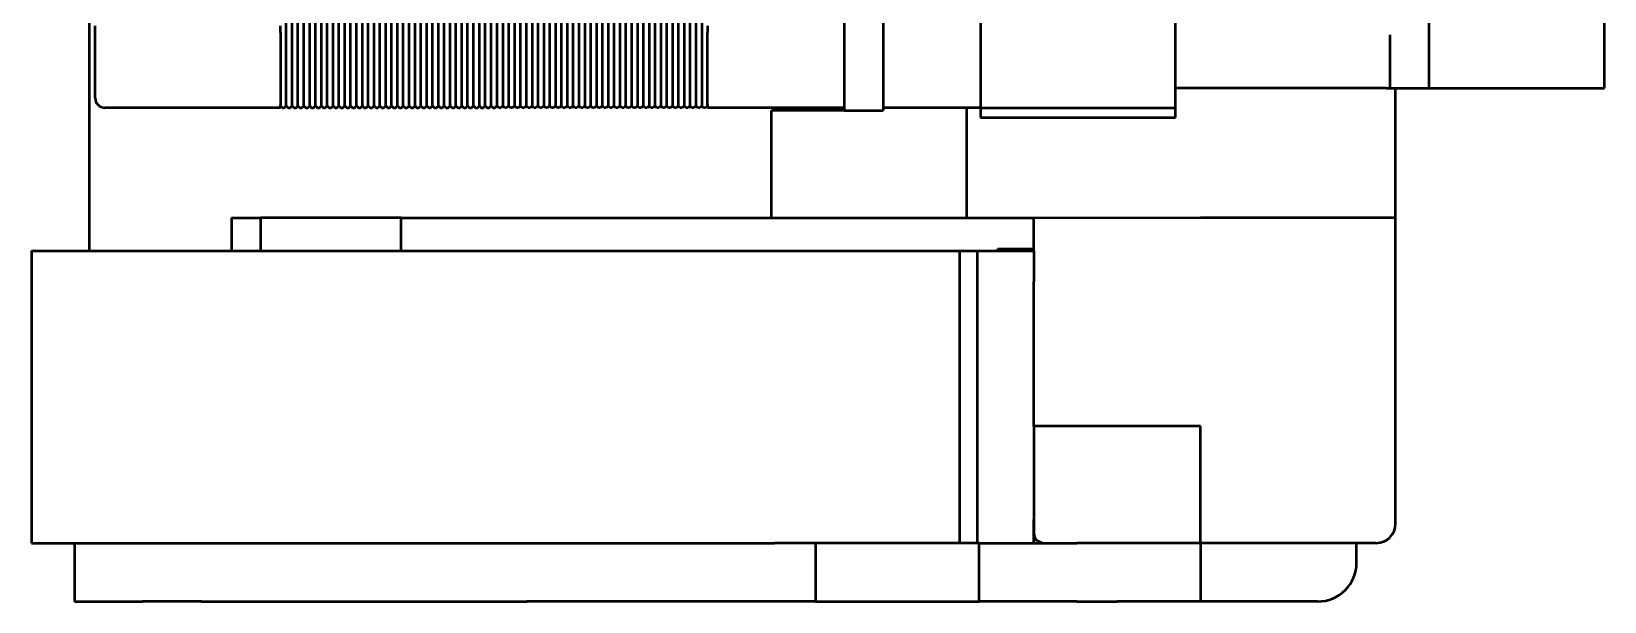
# Model space of a CAD drawing. Header units: millimetres. Extents: x -1615 to 4166, y 5 to 3174.
# Drawn here: x 1531.2 to 1584.9, y 2045.5 to 2065 of the extents above; entities that cross this region are included whole.
import ezdxf

# ---------------------------------------------------------------- set-up
doc = ezdxf.new("R2010")
doc.units = ezdxf.units.MM
doc.header["$LTSCALE"] = 0.25
doc.layers.add('Net dam', color=7, linetype='Continuous', lineweight=50)

msp = doc.modelspace()

# ---------------------------------------------------------------- linework, layer by layer
at = {"layer": 'Net dam'}
for p, q in [((1533.139, 2091.204), (1533.139, 2057.539)), ((1558.95, 2091.204), (1558.95, 2062.337)), ((1560.283, 2091.204), (1560.283, 2062.337)), ((1570.283, 2063.995), (1570.283, 2067.992)), ((1539.883, 2062.504), (1539.883, 2067.179)), ((1540.083, 2062.504), (1540.083, 2067.179)), ((1540.283, 2062.504), (1540.283, 2067.179)), ((1540.483, 2062.504), (1540.483, 2067.179)), ((1540.683, 2062.504), (1540.683, 2067.179)), ((1540.883, 2062.504), (1540.883, 2067.179)), ((1541.083, 2062.504), (1541.083, 2067.179)), ((1541.283, 2062.504), (1541.283, 2067.179)), ((1541.483, 2062.504), (1541.483, 2067.179)), ((1541.683, 2062.504), (1541.683, 2067.179)), ((1541.883, 2062.504), (1541.883, 2067.179)), ((1542.083, 2062.504), (1542.083, 2067.179)), ((1542.283, 2062.504), (1542.283, 2067.179)), ((1542.483, 2062.504), (1542.483, 2067.179)), ((1542.683, 2062.504), (1542.683, 2067.179)), ((1542.883, 2062.504), (1542.883, 2067.179)), ((1543.083, 2062.504), (1543.083, 2067.179)), ((1543.283, 2062.504), (1543.283, 2067.179)), ((1543.483, 2062.504), (1543.483, 2067.179)), ((1543.683, 2062.504), (1543.683, 2067.179)), ((1543.883, 2062.504), (1543.883, 2067.179)), ((1544.083, 2062.504), (1544.083, 2067.179)), ((1544.283, 2062.504), (1544.283, 2067.179)), ((1544.483, 2062.504), (1544.483, 2067.179)), ((1544.683, 2062.504), (1544.683, 2067.179)), ((1544.883, 2062.504), (1544.883, 2067.179)), ((1545.083, 2062.504), (1545.083, 2067.179)), ((1545.283, 2062.504), (1545.283, 2067.179)), ((1545.483, 2062.504), (1545.483, 2067.179)), ((1545.683, 2062.504), (1545.683, 2067.179)), ((1545.883, 2062.504), (1545.883, 2067.179)), ((1546.083, 2062.504), (1546.083, 2067.179)), ((1546.283, 2062.504), (1546.283, 2067.179)), ((1546.483, 2062.504), (1546.483, 2067.179)), ((1546.683, 2062.504), (1546.683, 2067.179)), ((1546.883, 2062.504), (1546.883, 2067.179)), ((1547.083, 2067.179), (1547.083, 2062.504)), ((1547.283, 2067.179), (1547.283, 2062.504)), ((1547.483, 2067.179), (1547.483, 2062.504)), ((1547.683, 2067.179), (1547.683, 2062.504)), ((1547.883, 2067.179), (1547.883, 2062.504)), ((1548.083, 2067.179), (1548.083, 2062.504)), ((1548.283, 2067.179), (1548.283, 2062.504)), ((1548.483, 2067.179), (1548.483, 2062.504)), ((1548.683, 2067.179), (1548.683, 2062.504)), ((1548.883, 2067.179), (1548.883, 2062.504)), ((1549.083, 2067.179), (1549.083, 2062.504)), ((1549.283, 2067.179), (1549.283, 2062.504)), ((1549.483, 2067.179), (1549.483, 2062.504)), ((1549.683, 2067.179), (1549.683, 2062.504)), ((1549.883, 2067.179), (1549.883, 2062.504)), ((1550.083, 2067.179), (1550.083, 2062.504)), ((1550.283, 2067.179), (1550.283, 2062.504)), ((1550.483, 2067.179), (1550.483, 2062.504)), ((1550.683, 2067.179), (1550.683, 2062.504)), ((1550.883, 2067.179), (1550.883, 2062.504)), ((1551.083, 2067.179), (1551.083, 2062.504)), ((1551.283, 2067.179), (1551.283, 2062.504)), ((1551.483, 2067.179), (1551.483, 2062.504)), ((1551.683, 2067.179), (1551.683, 2062.504)), ((1551.883, 2067.179), (1551.883, 2062.504)), ((1552.083, 2067.179), (1552.083, 2062.504)), ((1552.283, 2067.179), (1552.283, 2062.504)), ((1552.483, 2067.179), (1552.483, 2062.504)), ((1552.683, 2067.179), (1552.683, 2062.504)), ((1552.883, 2067.179), (1552.883, 2062.504)), ((1553.083, 2067.179), (1553.083, 2062.504)), ((1553.283, 2067.179), (1553.283, 2062.504)), ((1553.483, 2067.179), (1553.483, 2062.504)), ((1553.683, 2067.179), (1553.683, 2062.504)), ((1553.883, 2067.179), (1553.883, 2062.504)), ((1554.083, 2067.179), (1554.083, 2062.504)), ((1563.616, 2067.298), (1563.616, 2064.621)), ((1584.945, 2063.104), (1584.945, 2066.952)), ((1578.945, 2063.104), (1578.945, 2065.77)), ((1533.35, 2062.77), (1533.35, 2065.242)), ((1539.683, 2065.006), (1539.683, 2065.242)), ((1539.683, 2065.006), (1539.683, 2062.535)), ((1554.283, 2065.242), (1554.283, 2065.006)), ((1554.283, 2062.535), (1554.283, 2065.006)), ((1577.616, 2063.104), (1577.616, 2064.936)), ((1563.616, 2064.621), (1563.616, 2062.437)), ((1570.283, 2063.104), (1570.283, 2063.995)), ((1570.283, 2062.437), (1570.283, 2063.121)), ((1577.483, 2063.104), (1570.283, 2063.104)), ((1577.483, 2063.104), (1577.616, 2063.104)), ((1577.616, 2063.104), (1578.945, 2063.104)), ((1577.804, 2058.675), (1577.804, 2063.104)), ((1578.945, 2063.104), (1584.945, 2063.104)), ((1539.683, 2062.437), (1533.683, 2062.437)), ((1539.683, 2062.437), (1539.683, 2062.535)), ((1539.683, 2062.504), (1539.75, 2062.437)), ((1539.75, 2062.437), (1539.816, 2062.437)), ((1539.816, 2062.437), (1539.883, 2062.504)), ((1539.883, 2062.504), (1539.95, 2062.437)), ((1539.95, 2062.437), (1540.016, 2062.437)), ((1540.016, 2062.437), (1540.083, 2062.504)), ((1540.083, 2062.504), (1540.15, 2062.437)), ((1540.15, 2062.437), (1540.216, 2062.437)), ((1540.216, 2062.437), (1540.283, 2062.504)), ((1540.283, 2062.504), (1540.35, 2062.437)), ((1540.35, 2062.437), (1540.416, 2062.437)), ((1540.416, 2062.437), (1540.483, 2062.504)), ((1540.483, 2062.504), (1540.55, 2062.437)), ((1540.55, 2062.437), (1540.616, 2062.437)), ((1540.616, 2062.437), (1540.683, 2062.504)), ((1540.683, 2062.504), (1540.75, 2062.437)), ((1540.75, 2062.437), (1540.816, 2062.437)), ((1540.816, 2062.437), (1540.883, 2062.504)), ((1540.883, 2062.504), (1540.95, 2062.437)), ((1540.95, 2062.437), (1541.016, 2062.437)), ((1541.016, 2062.437), (1541.083, 2062.504)), ((1541.083, 2062.504), (1541.15, 2062.437)), ((1541.15, 2062.437), (1541.216, 2062.437)), ((1541.216, 2062.437), (1541.283, 2062.504)), ((1541.283, 2062.504), (1541.35, 2062.437)), ((1541.35, 2062.437), (1541.416, 2062.437)), ((1541.416, 2062.437), (1541.483, 2062.504)), ((1541.483, 2062.504), (1541.55, 2062.437)), ((1541.55, 2062.437), (1541.616, 2062.437)), ((1541.616, 2062.437), (1541.683, 2062.504)), ((1541.683, 2062.504), (1541.75, 2062.437)), ((1541.75, 2062.437), (1541.816, 2062.437)), ((1541.816, 2062.437), (1541.883, 2062.504)), ((1541.883, 2062.504), (1541.95, 2062.437)), ((1541.95, 2062.437), (1542.016, 2062.437)), ((1542.016, 2062.437), (1542.083, 2062.504)), ((1542.083, 2062.504), (1542.15, 2062.437)), ((1542.15, 2062.437), (1542.216, 2062.437)), ((1542.216, 2062.437), (1542.283, 2062.504)), ((1542.283, 2062.504), (1542.35, 2062.437)), ((1542.35, 2062.437), (1542.416, 2062.437)), ((1542.416, 2062.437), (1542.483, 2062.504)), ((1542.483, 2062.504), (1542.55, 2062.437)), ((1542.55, 2062.437), (1542.616, 2062.437)), ((1542.616, 2062.437), (1542.683, 2062.504)), ((1542.683, 2062.504), (1542.75, 2062.437)), ((1542.75, 2062.437), (1542.816, 2062.437)), ((1542.816, 2062.437), (1542.883, 2062.504)), ((1542.883, 2062.504), (1542.95, 2062.437)), ((1542.95, 2062.437), (1543.016, 2062.437)), ((1543.016, 2062.437), (1543.083, 2062.504)), ((1543.083, 2062.504), (1543.15, 2062.437)), ((1543.15, 2062.437), (1543.216, 2062.437)), ((1543.216, 2062.437), (1543.283, 2062.504)), ((1543.283, 2062.504), (1543.35, 2062.437)), ((1543.35, 2062.437), (1543.416, 2062.437)), ((1543.416, 2062.437), (1543.483, 2062.504)), ((1543.483, 2062.504), (1543.55, 2062.437)), ((1543.55, 2062.437), (1543.616, 2062.437)), ((1543.616, 2062.437), (1543.683, 2062.504)), ((1543.683, 2062.504), (1543.75, 2062.437)), ((1543.75, 2062.437), (1543.816, 2062.437)), ((1543.816, 2062.437), (1543.883, 2062.504)), ((1543.883, 2062.504), (1543.95, 2062.437)), ((1543.95, 2062.437), (1544.016, 2062.437)), ((1544.016, 2062.437), (1544.083, 2062.504)), ((1544.083, 2062.504), (1544.15, 2062.437)), ((1544.15, 2062.437), (1544.216, 2062.437)), ((1544.216, 2062.437), (1544.283, 2062.504)), ((1544.283, 2062.504), (1544.35, 2062.437)), ((1544.35, 2062.437), (1544.416, 2062.437)), ((1544.416, 2062.437), (1544.483, 2062.504)), ((1544.483, 2062.504), (1544.55, 2062.437)), ((1544.55, 2062.437), (1544.616, 2062.437)), ((1544.616, 2062.437), (1544.683, 2062.504)), ((1544.683, 2062.504), (1544.75, 2062.437)), ((1544.75, 2062.437), (1544.816, 2062.437)), ((1544.816, 2062.437), (1544.883, 2062.504)), ((1544.883, 2062.504), (1544.95, 2062.437)), ((1544.95, 2062.437), (1545.016, 2062.437)), ((1545.016, 2062.437), (1545.083, 2062.504)), ((1545.083, 2062.504), (1545.15, 2062.437)), ((1545.15, 2062.437), (1545.216, 2062.437)), ((1545.216, 2062.437), (1545.283, 2062.504)), ((1545.283, 2062.504), (1545.35, 2062.437)), ((1545.35, 2062.437), (1545.416, 2062.437)), ((1545.416, 2062.437), (1545.483, 2062.504)), ((1545.483, 2062.504), (1545.55, 2062.437)), ((1545.55, 2062.437), (1545.616, 2062.437)), ((1545.616, 2062.437), (1545.683, 2062.504)), ((1545.683, 2062.504), (1545.75, 2062.437)), ((1545.75, 2062.437), (1545.816, 2062.437)), ((1545.816, 2062.437), (1545.883, 2062.504)), ((1545.883, 2062.504), (1545.95, 2062.437)), ((1545.95, 2062.437), (1546.016, 2062.437)), ((1546.016, 2062.437), (1546.083, 2062.504)), ((1546.083, 2062.504), (1546.15, 2062.437)), ((1546.15, 2062.437), (1546.216, 2062.437)), ((1546.216, 2062.437), (1546.283, 2062.504)), ((1546.283, 2062.504), (1546.35, 2062.437)), ((1546.35, 2062.437), (1546.416, 2062.437)), ((1546.416, 2062.437), (1546.483, 2062.504)), ((1546.483, 2062.504), (1546.55, 2062.437)), ((1546.55, 2062.437), (1546.616, 2062.437)), ((1546.616, 2062.437), (1546.683, 2062.504)), ((1546.683, 2062.504), (1546.75, 2062.437)), ((1546.75, 2062.437), (1546.816, 2062.437)), ((1546.816, 2062.437), (1546.883, 2062.504)), ((1546.883, 2062.504), (1546.95, 2062.437)), ((1546.95, 2062.437), (1547.016, 2062.437)), ((1547.016, 2062.437), (1547.083, 2062.504)), ((1547.15, 2062.437), (1547.083, 2062.504)), ((1547.216, 2062.437), (1547.15, 2062.437)), ((1547.283, 2062.504), (1547.216, 2062.437)), ((1547.35, 2062.437), (1547.283, 2062.504)), ((1547.416, 2062.437), (1547.35, 2062.437)), ((1547.483, 2062.504), (1547.416, 2062.437)), ((1547.55, 2062.437), (1547.483, 2062.504)), ((1547.616, 2062.437), (1547.55, 2062.437)), ((1547.683, 2062.504), (1547.616, 2062.437)), ((1547.75, 2062.437), (1547.683, 2062.504)), ((1547.816, 2062.437), (1547.75, 2062.437)), ((1547.883, 2062.504), (1547.816, 2062.437)), ((1547.95, 2062.437), (1547.883, 2062.504)), ((1548.016, 2062.437), (1547.95, 2062.437)), ((1548.083, 2062.504), (1548.016, 2062.437)), ((1548.15, 2062.437), (1548.083, 2062.504)), ((1548.216, 2062.437), (1548.15, 2062.437)), ((1548.283, 2062.504), (1548.216, 2062.437)), ((1548.35, 2062.437), (1548.283, 2062.504)), ((1548.416, 2062.437), (1548.35, 2062.437)), ((1548.483, 2062.504), (1548.416, 2062.437)), ((1548.55, 2062.437), (1548.483, 2062.504)), ((1548.616, 2062.437), (1548.55, 2062.437)), ((1548.683, 2062.504), (1548.616, 2062.437)), ((1548.75, 2062.437), (1548.683, 2062.504)), ((1548.816, 2062.437), (1548.75, 2062.437)), ((1548.883, 2062.504), (1548.816, 2062.437)), ((1548.95, 2062.437), (1548.883, 2062.504)), ((1549.016, 2062.437), (1548.95, 2062.437)), ((1549.083, 2062.504), (1549.016, 2062.437)), ((1549.15, 2062.437), (1549.083, 2062.504)), ((1549.216, 2062.437), (1549.15, 2062.437)), ((1549.283, 2062.504), (1549.216, 2062.437)), ((1549.35, 2062.437), (1549.283, 2062.504)), ((1549.416, 2062.437), (1549.35, 2062.437)), ((1549.483, 2062.504), (1549.416, 2062.437)), ((1549.55, 2062.437), (1549.483, 2062.504)), ((1549.616, 2062.437), (1549.55, 2062.437)), ((1549.683, 2062.504), (1549.616, 2062.437)), ((1549.75, 2062.437), (1549.683, 2062.504)), ((1549.816, 2062.437), (1549.75, 2062.437)), ((1549.883, 2062.504), (1549.816, 2062.437)), ((1549.95, 2062.437), (1549.883, 2062.504)), ((1550.016, 2062.437), (1549.95, 2062.437)), ((1550.083, 2062.504), (1550.016, 2062.437)), ((1550.15, 2062.437), (1550.083, 2062.504)), ((1550.216, 2062.437), (1550.15, 2062.437)), ((1550.283, 2062.504), (1550.216, 2062.437)), ((1550.35, 2062.437), (1550.283, 2062.504)), ((1550.416, 2062.437), (1550.35, 2062.437)), ((1550.483, 2062.504), (1550.416, 2062.437)), ((1550.55, 2062.437), (1550.483, 2062.504)), ((1550.616, 2062.437), (1550.55, 2062.437)), ((1550.683, 2062.504), (1550.616, 2062.437)), ((1550.75, 2062.437), (1550.683, 2062.504)), ((1550.816, 2062.437), (1550.75, 2062.437)), ((1550.883, 2062.504), (1550.816, 2062.437)), ((1550.95, 2062.437), (1550.883, 2062.504)), ((1551.016, 2062.437), (1550.95, 2062.437)), ((1551.083, 2062.504), (1551.016, 2062.437)), ((1551.15, 2062.437), (1551.083, 2062.504)), ((1551.216, 2062.437), (1551.15, 2062.437)), ((1551.283, 2062.504), (1551.216, 2062.437)), ((1551.35, 2062.437), (1551.283, 2062.504)), ((1551.416, 2062.437), (1551.35, 2062.437)), ((1551.483, 2062.504), (1551.416, 2062.437)), ((1551.55, 2062.437), (1551.483, 2062.504)), ((1551.616, 2062.437), (1551.55, 2062.437)), ((1551.683, 2062.504), (1551.616, 2062.437)), ((1551.75, 2062.437), (1551.683, 2062.504)), ((1551.816, 2062.437), (1551.75, 2062.437)), ((1551.883, 2062.504), (1551.816, 2062.437)), ((1551.95, 2062.437), (1551.883, 2062.504)), ((1552.016, 2062.437), (1551.95, 2062.437)), ((1552.083, 2062.504), (1552.016, 2062.437)), ((1552.15, 2062.437), (1552.083, 2062.504)), ((1552.216, 2062.437), (1552.15, 2062.437)), ((1552.283, 2062.504), (1552.216, 2062.437)), ((1552.35, 2062.437), (1552.283, 2062.504)), ((1552.416, 2062.437), (1552.35, 2062.437)), ((1552.483, 2062.504), (1552.416, 2062.437)), ((1552.55, 2062.437), (1552.483, 2062.504)), ((1552.616, 2062.437), (1552.55, 2062.437)), ((1552.683, 2062.504), (1552.616, 2062.437)), ((1552.75, 2062.437), (1552.683, 2062.504)), ((1552.816, 2062.437), (1552.75, 2062.437)), ((1552.883, 2062.504), (1552.816, 2062.437)), ((1552.95, 2062.437), (1552.883, 2062.504)), ((1553.016, 2062.437), (1552.95, 2062.437)), ((1553.083, 2062.504), (1553.016, 2062.437)), ((1553.15, 2062.437), (1553.083, 2062.504)), ((1553.216, 2062.437), (1553.15, 2062.437)), ((1553.283, 2062.504), (1553.216, 2062.437)), ((1553.35, 2062.437), (1553.283, 2062.504)), ((1553.416, 2062.437), (1553.35, 2062.437)), ((1553.483, 2062.504), (1553.416, 2062.437)), ((1553.55, 2062.437), (1553.483, 2062.504)), ((1553.616, 2062.437), (1553.55, 2062.437)), ((1553.683, 2062.504), (1553.616, 2062.437)), ((1553.75, 2062.437), (1553.683, 2062.504)), ((1553.816, 2062.437), (1553.75, 2062.437)), ((1553.883, 2062.504), (1553.816, 2062.437)), ((1553.95, 2062.437), (1553.883, 2062.504)), ((1554.016, 2062.437), (1553.95, 2062.437)), ((1554.083, 2062.504), (1554.016, 2062.437)), ((1554.15, 2062.437), (1554.083, 2062.504)), ((1554.216, 2062.437), (1554.15, 2062.437)), ((1554.283, 2062.504), (1554.216, 2062.437)), ((1554.283, 2062.535), (1554.283, 2062.437)), ((1558.95, 2062.437), (1554.283, 2062.437)), ((1556.472, 2058.674), (1556.472, 2062.337)), ((1556.95, 2062.337), (1556.472, 2062.337)), ((1558.95, 2062.337), (1556.95, 2062.337)), ((1558.95, 2062.337), (1560.283, 2062.337)), ((1563.616, 2062.437), (1560.283, 2062.437)), ((1563.139, 2062.437), (1563.139, 2058.674)), ((1563.616, 2062.437), (1570.283, 2062.437)), ((1563.616, 2062.437), (1563.616, 2062.104)), ((1570.283, 2062.104), (1570.283, 2062.437)), ((1563.616, 2062.104), (1570.283, 2062.104)), ((1538.005, 2058.672), (1538.005, 2057.539)), ((1538.005, 2058.672), (1538.999, 2058.672)), ((1543.808, 2058.673), (1538.999, 2058.672)), ((1538.999, 2058.672), (1538.999, 2057.539)), ((1543.808, 2058.673), (1565.437, 2058.674)), ((1543.808, 2057.54), (1543.808, 2058.673)), ((1565.437, 2058.674), (1571.138, 2058.675)), ((1565.438, 2057.541), (1565.437, 2058.674)), ((1571.138, 2058.675), (1577.804, 2058.675)), ((1577.805, 2048.208), (1577.804, 2058.675)), ((1531.172, 2057.539), (1531.173, 2047.539)), ((1531.172, 2057.539), (1538.125, 2057.539)), ((1538.125, 2057.539), (1556.571, 2057.54)), ((1556.571, 2057.54), (1558.644, 2057.54)), ((1558.644, 2057.54), (1562.904, 2057.541)), ((1562.904, 2047.541), (1562.904, 2057.541)), ((1562.904, 2057.541), (1563.514, 2057.541)), ((1563.514, 2047.541), (1563.514, 2057.541)), ((1563.514, 2057.541), (1565.438, 2057.541)), ((1564.205, 2057.541), (1564.205, 2057.607)), ((1564.205, 2057.607), (1565.438, 2057.607)), ((1565.438, 2057.541), (1565.438, 2056.474)), ((1565.438, 2051.541), (1565.438, 2056.474)), ((1565.438, 2056.474), (1565.438, 2056.474)), ((1571.138, 2051.541), (1565.438, 2051.541)), ((1565.438, 2051.541), (1565.438, 2047.874)), ((1571.139, 2047.541), (1571.138, 2051.541)), ((1565.438, 2047.541), (1565.438, 2048.346)), ((1565.438, 2048.218), (1565.438, 2047.541)), ((1531.173, 2047.539), (1538.126, 2047.539)), ((1532.638, 2047.539), (1532.638, 2045.539)), ((1538.126, 2047.539), (1556.572, 2047.54)), ((1557.972, 2047.54), (1556.572, 2047.54)), ((1563.571, 2047.541), (1557.972, 2047.54)), ((1557.972, 2047.54), (1557.972, 2045.54)), ((1563.571, 2045.541), (1563.571, 2047.541)), ((1563.571, 2047.541), (1566.904, 2047.541)), ((1567.675, 2047.541), (1566.904, 2047.541)), ((1571.139, 2047.541), (1567.675, 2047.541)), ((1577.139, 2047.542), (1571.139, 2047.541)), ((1571.139, 2047.541), (1571.139, 2045.541)), ((1576.472, 2046.875), (1576.472, 2047.542)), ((1557.972, 2045.54), (1563.571, 2045.541)), ((1566.904, 2045.541), (1563.571, 2045.541)), ((1566.904, 2045.541), (1568.288, 2045.541)), ((1571.139, 2045.541), (1568.288, 2045.541)), ((1575.139, 2045.541), (1571.139, 2045.541)), ((1532.638, 2045.539), (1533.317, 2045.539)), ((1533.317, 2045.539), (1534.965, 2045.539)), ((1536.985, 2045.539), (1534.965, 2045.539)), ((1536.985, 2045.539), (1548.105, 2045.54)), ((1557.972, 2045.54), (1548.105, 2045.54))]:
    msp.add_line(p, q, dxfattribs=at)
for centre, radius, start, end in [((1533.683, 2062.77), 0.333, 180, 270), ((1577.138, 2048.208), 0.667, 270.0036, 0.0036), ((1575.139, 2046.875), 1.333, 270.0036, 0.0036)]:
    msp.add_arc(centre, radius, start, end, dxfattribs=at)
msp.add_open_spline([(1565.438, 2047.874), (1565.451, 2047.793), (1565.477, 2047.63), (1565.673, 2047.57), (1565.771, 2047.541)], degree=3, knots=[0, 0, 0, 0, 0.501025, 1, 1, 1, 1], dxfattribs=at)

doc.saveas('drawing.dxf')
